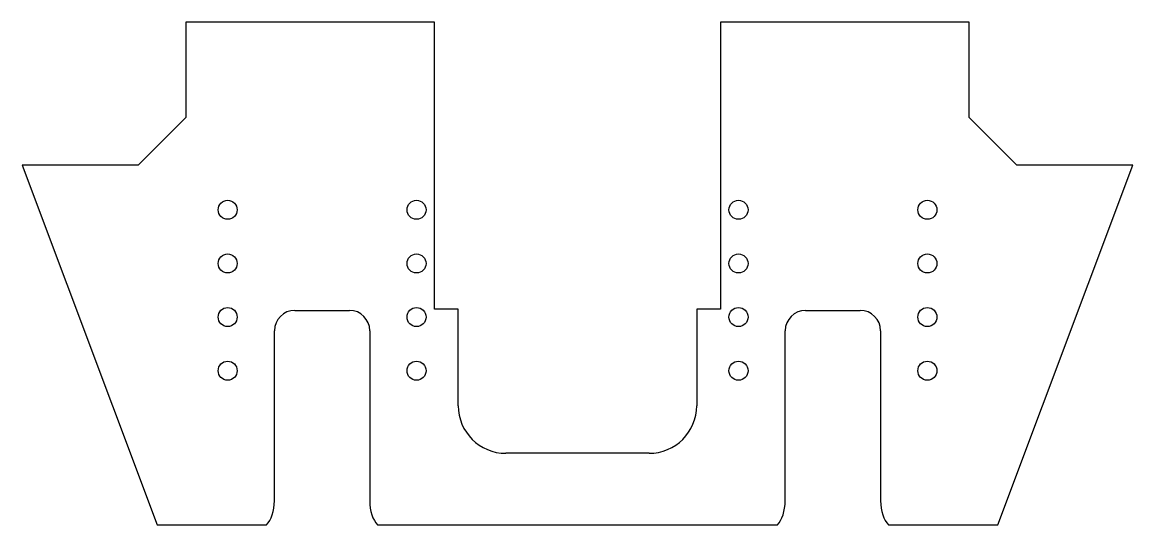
# Model space of a CAD drawing. Header units: inches. Extents: x -5.1 to 6.5, y -5.8 to -0.5.
import ezdxf

# ---------------------------------------------------------------- set-up
doc = ezdxf.new("R2010")
doc.units = ezdxf.units.IN
doc.layers.get('0').update_dxf_attribs({"linetype": 'CONTINUOUS'})

msp = doc.modelspace()

# ---------------------------------------------------------------- linework, layer by layer
for p, q in [((-0.814, -0.526), (-3.419, -0.526)), ((-3.419, -0.526), (-3.419, -1.526)), ((-0.814, -3.539), (-0.814, -0.526)), ((4.791, -0.526), (2.186, -0.526)), ((2.186, -0.526), (2.186, -3.539)), ((4.791, -1.526), (4.791, -0.526)), ((-3.419, -1.526), (-3.919, -2.026)), ((5.291, -2.026), (4.791, -1.526)), ((-3.919, -2.026), (-5.135, -2.026)), ((-5.135, -2.026), (-3.72, -5.8)), ((5.093, -5.8), (6.508, -2.026)), ((6.508, -2.026), (5.291, -2.026)), ((-2.277, -3.55), (-1.705, -3.55)), ((-0.564, -3.539), (-0.814, -3.539)), ((-0.564, -4.55), (-0.564, -3.539)), ((2.186, -3.539), (1.936, -3.539)), ((1.936, -3.539), (1.936, -4.55)), ((3.078, -3.55), (3.65, -3.55)), ((-2.491, -5.547), (-2.491, -3.764)), ((-1.491, -3.764), (-1.491, -5.547)), ((2.864, -5.547), (2.864, -3.764)), ((3.864, -3.764), (3.864, -5.547)), ((1.436, -5.05), (-0.064, -5.05)), ((-3.72, -5.8), (-2.573, -5.8)), ((-1.409, -5.8), (2.782, -5.8)), ((3.946, -5.8), (5.093, -5.8))]:
    msp.add_line(p, q)
for centre, radius in [((-2.981, -2.495), 0.0997), ((-1.001, -2.495), 0.0998), ((2.374, -2.495), 0.0998), ((4.354, -2.495), 0.0997), ((-2.981, -3.058), 0.0997), ((-1.001, -3.058), 0.0998), ((2.374, -3.058), 0.0998), ((4.354, -3.058), 0.0997), ((-2.981, -3.62), 0.0997), ((-1.001, -3.62), 0.0998), ((2.374, -3.62), 0.0998), ((4.354, -3.62), 0.0997), ((-2.981, -4.183), 0.0997), ((-1.001, -4.183), 0.0998), ((2.374, -4.183), 0.0998), ((4.354, -4.183), 0.0997)]:
    msp.add_circle(centre, radius)
for centre, radius, start, end in [((-2.277, -3.764), 0.214, 90, 180), ((-1.705, -3.764), 0.214, 0, 90), ((3.078, -3.764), 0.214, 90, 180), ((3.65, -3.764), 0.214, 0, 90), ((-0.064, -4.55), 0.5, 180, 270), ((1.436, -4.55), 0.5, 270, 360)]:
    msp.add_arc(centre, radius, start, end)
for centre, start_param, end_param in [((-2.653, -5.547), 0.513432, 1.570796), ((-1.33, -5.547), 4.712389, 5.769753), ((2.702, -5.547), 0.513432, 1.570796), ((4.025, -5.547), 4.712389, 5.769753)]:
    msp.add_ellipse(centre, major_axis=(0, -0.291), ratio=0.5547, start_param=start_param, end_param=end_param)

doc.saveas('drawing.dxf')
